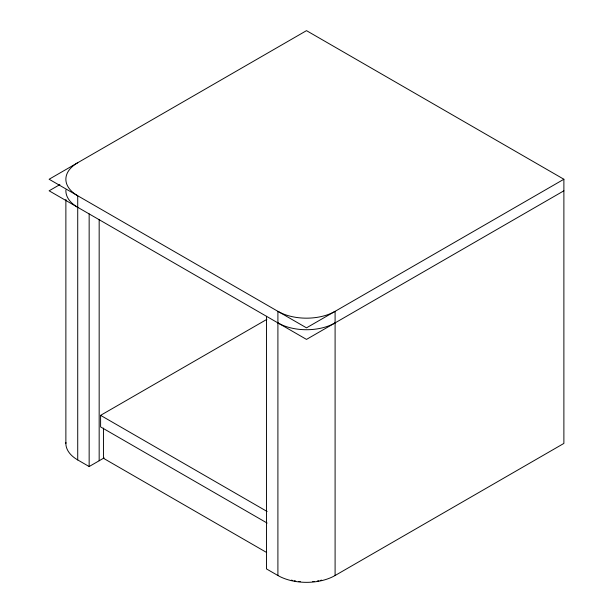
<?xml version="1.0" encoding="UTF-8"?>
<svg xmlns="http://www.w3.org/2000/svg" width="613" height="613" viewBox="0 0 613 613"><rect width="100%" height="100%" fill="white"/><g stroke="black" fill="none" stroke-linecap="round" stroke-linejoin="round"><path stroke-width="0.92" d="M59.875 184.597L49.117 190.804L306.5 339.403L563.883 190.804M267.13 523.065L100.593 426.916L100.593 415.353L266.862 319.365M563.883 179.249L306.5 327.848L49.117 179.249L306.5 30.65L563.883 179.249L563.883 443.421L335.096 575.507A40.443 23.348 0 0 1 277.904 575.507L266.463 568.91L266.463 316.285M65.905 442.509A40.443 23.348 0 0 0 77.721 459.934L89.153 466.539L104.141 457.888M100.593 415.353L267.13 511.503M266.678 552.52L103.451 458.286L103.451 428.096M335.096 575.507L335.096 311.335A40.443 23.348 0 0 1 277.904 311.335L277.904 575.507M99.168 219.623L99.168 460.761M89.153 213.922L89.153 466.539M77.721 459.934L77.721 195.762A40.443 23.348 0 0 1 77.721 162.736M65.875 199.417L65.875 443.421M335.096 322.89A40.443 23.348 0 0 1 277.904 322.89M321.664 580.143A39.638 22.88 0 0 1 320.216 580.465M318.745 580.764A39.638 22.88 0 0 1 317.258 581.024M314.231 581.446A39.638 22.88 0 0 1 312.699 581.599M300.301 581.599A39.638 22.88 0 0 1 298.769 581.446M295.742 581.024A39.638 22.88 0 0 1 294.255 580.764M292.784 580.465A39.638 22.88 0 0 1 291.336 580.143M77.721 207.317A40.443 23.348 0 0 1 65.905 189.892"/></g></svg>
